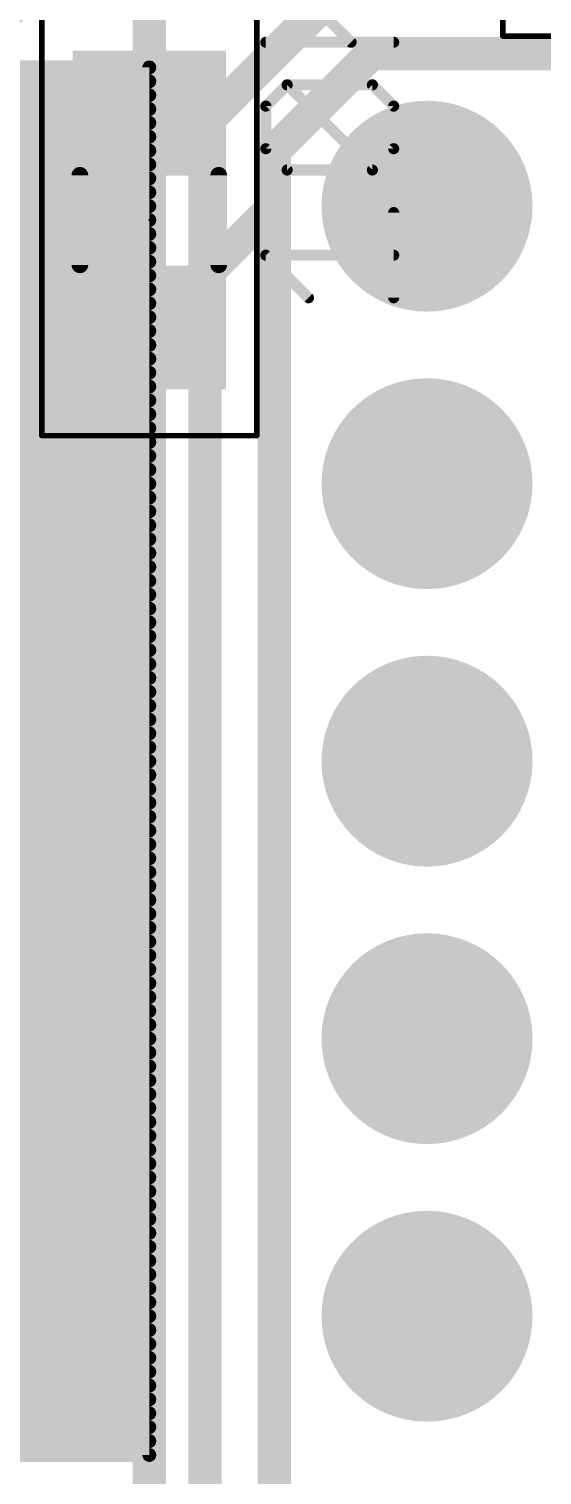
# Model space of a CAD drawing. Extents: x -1.6 to 71.4, y -0.2 to 53.9.
# Drawn here: x 9.06 to 13.75, y 31.57 to 44.8 of the extents above; entities that cross this region are included whole.
import ezdxf

# ---------------------------------------------------------------- set-up
doc = ezdxf.new("R2010")
doc.units = 0
for name, color, linetype in [('1', 12, 'CONTINUOUS'), ('16', 132, 'CONTINUOUS'), ('18', 110, 'CONTINUOUS'), ('21', 40, 'CONTINUOUS'), ('23', 53, 'CONTINUOUS'), ('27', 253, 'CONTINUOUS'), ('39', 12, 'CONTINUOUS'), ('42', 132, 'CONTINUOUS'), ('51', 253, 'CONTINUOUS')]:
    doc.layers.add(name, color=color, linetype=linetype)

# ---------------------------------------------------------------- blocks, each defined once
blk = doc.blocks.new('RECT')
blk.add_solid([(-0.5, -0.5), (0.5, -0.5), (-0.5, 0.5), (0.5, 0.5)])
blk = doc.blocks.new('ROUNDV')
at = {"const_width": 0.5}
blk.add_lwpolyline([(0, -0.25, 1), (0, 0.25, 1), (0, -0.25)], format="xyb", dxfattribs=at)

msp = doc.modelspace()

# ---------------------------------------------------------------- linework, layer by layer
at = {"layer": '1'}
for points, const_width in [([(9.398, 45.992), (6.35, 42.944)], 1.016), ([(10.16, 44.053), (10.16, 45.069)], 0.3048), ([(11.303, 43.688), (12.192, 44.577)], 0.3048), ([(12.192, 44.577), (19.05, 44.577)], 0.3048), ([(11.303, 43.18), (11.303, 43.688)], 0.3048), ([(11.303, 43.18), (10.176, 42.053)], 0.3048), ([(10.176, 42.053), (10.16, 42.053)], 0.3048)]:
    msp.add_lwpolyline(points, dxfattribs=dict(at, const_width=const_width))
at = {"layer": '1', "const_width": 0.1524}
for points in [[(12.192, 44.6532, 1), (12.192, 44.5008)], [(12.2459, 44.5231, 1), (12.1381, 44.6309)], [(10.0838, 44.053, 1), (10.2362, 44.053)], [(11.3792, 43.688, 1), (11.2268, 43.688)], [(11.2491, 43.7419, 1), (11.3569, 43.6341)], [(11.3569, 43.1261, 1), (11.2491, 43.2339)], [(11.2268, 43.18, 1), (11.3792, 43.18)], [(10.16, 42.1292, 1), (10.16, 41.9768)], [(10.1221, 42.1069, 1), (10.2299, 41.9991)], [(10.176, 41.9768, 1), (10.176, 42.1292)]]:
    msp.add_lwpolyline(points, format="xyb", dxfattribs=at)
at = {"layer": '16', "const_width": 0.3048}
for points in [[(12.192, 45.466), (10.668, 43.942)], [(10.16, 28.956), (10.16, 45.069)], [(11.303, 43.688), (12.192, 44.577)], [(12.192, 44.577), (19.431, 44.577)], [(10.668, 43.942), (10.668, 29.464)], [(11.303, 29.845), (11.303, 43.688)]]:
    msp.add_lwpolyline(points, dxfattribs=at)
at = {"layer": '16', "const_width": 0.1524}
for points in [[(12.192, 44.6532, 1), (12.192, 44.5008)], [(12.2459, 44.5231, 1), (12.1381, 44.6309)], [(10.7442, 43.942, 1), (10.5918, 43.942)], [(10.6141, 43.9959, 1), (10.7219, 43.8881)], [(11.3792, 43.688, 1), (11.2268, 43.688)], [(11.2491, 43.7419, 1), (11.3569, 43.6341)]]:
    msp.add_lwpolyline(points, format="xyb", dxfattribs=at)
at = {"layer": '23'}
msp.add_point((10.16, 43.053), dxfattribs=at)
at = {"layer": '27', "const_width": 0.1016}
for points in [[(12.0054, 44.6806), (11.2258, 45.4602)], [(11.2258, 44.6806), (12.3952, 44.6806)], [(11.2258, 44.0959), (11.4207, 44.2908)], [(11.4207, 44.2908), (12.2003, 44.2908)], [(12.2003, 43.5112), (11.4207, 44.2908)], [(12.2003, 44.2908), (12.3952, 44.0959)], [(11.2258, 43.7061), (11.2258, 44.0959)], [(12.3952, 44.0959), (12.3952, 43.7061)], [(11.4207, 43.5112), (11.2258, 43.7061)], [(12.3952, 43.7061), (12.2003, 43.5112)], [(12.2003, 43.5112), (11.4207, 43.5112)], [(12.3952, 42.3418), (12.3952, 43.1214)], [(11.6156, 42.3418), (11.2258, 42.7316)], [(11.2258, 42.7316), (12.3952, 42.7316)]]:
    msp.add_lwpolyline(points, dxfattribs=at)
at = {"layer": '27', "const_width": 0.0508}
for points in [[(11.2258, 44.706, 1), (11.2258, 44.6552)], [(11.9874, 44.6626, 1), (12.0234, 44.6986)], [(12.3952, 44.6552, 1), (12.3952, 44.706)], [(11.4387, 44.3088, 1), (11.4027, 44.2728)], [(11.4207, 44.3162, 1), (11.4207, 44.2654)], [(11.4387, 44.2728, 1), (11.4027, 44.3088)], [(12.2183, 44.3088, 1), (12.1823, 44.2728)], [(12.2003, 44.2654, 1), (12.2003, 44.3162)], [(11.2078, 44.1139, 1), (11.2438, 44.0779)], [(11.2512, 44.0959, 1), (11.2004, 44.0959)], [(12.4206, 44.0959, 1), (12.3698, 44.0959)], [(12.3772, 44.0779, 1), (12.4132, 44.1139)], [(11.2438, 43.7241, 1), (11.2078, 43.6881)], [(11.2004, 43.7061, 1), (11.2512, 43.7061)], [(12.3698, 43.7061, 1), (12.4206, 43.7061)], [(12.4132, 43.6881, 1), (12.3772, 43.7241)], [(11.4207, 43.5366, 1), (11.4207, 43.4858)], [(11.4027, 43.4932, 1), (11.4387, 43.5292)], [(12.1823, 43.5292, 1), (12.2183, 43.4932)], [(12.1823, 43.4932, 1), (12.2183, 43.5292)], [(12.2003, 43.4858, 1), (12.2003, 43.5366)], [(12.4206, 43.1214, 1), (12.3698, 43.1214)], [(11.2438, 42.7496, 1), (11.2078, 42.7136)], [(11.2258, 42.757, 1), (11.2258, 42.7062)], [(12.3952, 42.7062, 1), (12.3952, 42.757)], [(11.5976, 42.3238, 1), (11.6336, 42.3598)], [(12.3698, 42.3418, 1), (12.4206, 42.3418)]]:
    msp.add_lwpolyline(points, format="xyb", dxfattribs=at)
at = {"layer": '39', "const_width": 0.0508}
for points in [[(13.394, 44.737), (13.394, 46.703)], [(9.177, 41.08), (9.177, 45.026)], [(11.143, 45.026), (11.143, 41.08)], [(17.34, 44.737), (13.394, 44.737)], [(11.143, 41.08), (9.177, 41.08)]]:
    msp.add_lwpolyline(points, dxfattribs=at)
at = {"layer": '39', "const_width": 0.0254}
for points in [[(13.394, 44.7497, 1), (13.394, 44.7243)], [(13.3813, 44.737, 1), (13.4067, 44.737)], [(9.177, 41.0927, 1), (9.177, 41.0673)], [(9.1643, 41.08, 1), (9.1897, 41.08)], [(11.1303, 41.08, 1), (11.1557, 41.08)], [(11.143, 41.0673, 1), (11.143, 41.0927)]]:
    msp.add_lwpolyline(points, format="xyb", dxfattribs=at)
at = {"layer": '42', "const_width": 0.127}
for points in [[(0, 44.45), (10.16, 44.45)], [(0, 44.45), (10.16, 44.45)], [(10.16, 44.45), (10.16, 31.75)], [(10.16, 44.45), (10.16, 31.75)], [(0, 44.323), (10.16, 44.323)], [(0, 44.323), (10.16, 44.323)], [(0, 44.196), (10.16, 44.196)], [(0, 44.196), (10.16, 44.196)], [(0, 44.069), (10.16, 44.069)], [(0, 44.069), (10.16, 44.069)], [(0, 43.942), (10.16, 43.942)], [(0, 43.942), (10.16, 43.942)], [(0, 43.815), (10.16, 43.815)], [(0, 43.815), (10.16, 43.815)], [(0, 43.688), (10.16, 43.688)], [(0, 43.688), (10.16, 43.688)], [(0, 43.561), (10.16, 43.561)], [(0, 43.561), (10.16, 43.561)], [(0, 43.434), (10.16, 43.434)], [(0, 43.434), (10.16, 43.434)], [(0, 43.307), (10.16, 43.307)], [(0, 43.307), (10.16, 43.307)], [(0, 43.18), (10.16, 43.18)], [(0, 43.18), (10.16, 43.18)], [(0, 43.053), (10.16, 43.053)], [(0, 43.053), (10.16, 43.053)], [(0, 42.926), (10.16, 42.926)], [(0, 42.926), (10.16, 42.926)], [(0, 42.799), (10.16, 42.799)], [(0, 42.799), (10.16, 42.799)], [(0, 42.672), (10.16, 42.672)], [(0, 42.672), (10.16, 42.672)], [(0, 42.545), (10.16, 42.545)], [(0, 42.545), (10.16, 42.545)], [(0, 42.418), (10.16, 42.418)], [(0, 42.418), (10.16, 42.418)], [(0, 42.291), (10.16, 42.291)], [(0, 42.291), (10.16, 42.291)], [(0, 42.164), (10.16, 42.164)], [(0, 42.164), (10.16, 42.164)], [(0, 42.037), (10.16, 42.037)], [(0, 42.037), (10.16, 42.037)], [(0, 41.91), (10.16, 41.91)], [(0, 41.91), (10.16, 41.91)], [(0, 41.783), (10.16, 41.783)], [(0, 41.783), (10.16, 41.783)], [(0, 41.656), (10.16, 41.656)], [(0, 41.656), (10.16, 41.656)], [(0, 41.529), (10.16, 41.529)], [(0, 41.529), (10.16, 41.529)], [(0, 41.402), (10.16, 41.402)], [(0, 41.402), (10.16, 41.402)], [(0, 41.275), (10.16, 41.275)], [(0, 41.275), (10.16, 41.275)], [(0, 41.148), (10.16, 41.148)], [(0, 41.148), (10.16, 41.148)], [(0, 41.021), (10.16, 41.021)], [(0, 41.021), (10.16, 41.021)], [(0, 40.894), (10.16, 40.894)], [(0, 40.894), (10.16, 40.894)], [(0, 40.767), (10.16, 40.767)], [(0, 40.767), (10.16, 40.767)], [(0, 40.64), (10.16, 40.64)], [(0, 40.64), (10.16, 40.64)], [(0, 40.513), (10.16, 40.513)], [(0, 40.513), (10.16, 40.513)], [(0, 40.386), (10.16, 40.386)], [(0, 40.386), (10.16, 40.386)], [(0, 40.259), (10.16, 40.259)], [(0, 40.259), (10.16, 40.259)], [(0, 40.132), (10.16, 40.132)], [(0, 40.132), (10.16, 40.132)], [(0, 40.005), (10.16, 40.005)], [(0, 40.005), (10.16, 40.005)], [(0, 39.878), (10.16, 39.878)], [(0, 39.878), (10.16, 39.878)], [(0, 39.751), (10.16, 39.751)], [(0, 39.751), (10.16, 39.751)], [(0, 39.624), (10.16, 39.624)], [(0, 39.624), (10.16, 39.624)], [(0, 39.497), (10.16, 39.497)], [(0, 39.497), (10.16, 39.497)], [(0, 39.37), (10.16, 39.37)], [(0, 39.37), (10.16, 39.37)], [(0, 39.243), (10.16, 39.243)], [(0, 39.243), (10.16, 39.243)], [(0, 39.116), (10.16, 39.116)], [(0, 39.116), (10.16, 39.116)], [(0, 38.989), (10.16, 38.989)], [(0, 38.989), (10.16, 38.989)], [(0, 38.862), (10.16, 38.862)], [(0, 38.862), (10.16, 38.862)], [(0, 38.735), (10.16, 38.735)], [(0, 38.735), (10.16, 38.735)], [(0, 38.608), (10.16, 38.608)], [(0, 38.608), (10.16, 38.608)], [(0, 38.481), (10.16, 38.481)], [(0, 38.481), (10.16, 38.481)], [(0, 38.354), (10.16, 38.354)], [(0, 38.354), (10.16, 38.354)], [(0, 38.227), (10.16, 38.227)], [(0, 38.227), (10.16, 38.227)], [(0, 38.1), (10.16, 38.1)], [(0, 38.1), (10.16, 38.1)], [(0, 37.973), (10.16, 37.973)], [(0, 37.973), (10.16, 37.973)], [(0, 37.846), (10.16, 37.846)], [(0, 37.846), (10.16, 37.846)], [(0, 37.719), (10.16, 37.719)], [(0, 37.719), (10.16, 37.719)], [(0, 37.592), (10.16, 37.592)], [(0, 37.592), (10.16, 37.592)], [(0, 37.465), (10.16, 37.465)], [(0, 37.465), (10.16, 37.465)], [(0, 37.338), (10.16, 37.338)], [(0, 37.338), (10.16, 37.338)], [(0, 37.211), (10.16, 37.211)], [(0, 37.211), (10.16, 37.211)], [(0, 37.084), (10.16, 37.084)], [(0, 37.084), (10.16, 37.084)], [(0, 36.957), (10.16, 36.957)], [(0, 36.957), (10.16, 36.957)], [(0, 36.83), (10.16, 36.83)], [(0, 36.83), (10.16, 36.83)], [(0, 36.703), (10.16, 36.703)], [(0, 36.703), (10.16, 36.703)], [(0, 36.576), (10.16, 36.576)], [(0, 36.576), (10.16, 36.576)], [(0, 36.449), (10.16, 36.449)], [(0, 36.449), (10.16, 36.449)], [(0, 36.322), (10.16, 36.322)], [(0, 36.322), (10.16, 36.322)], [(0, 36.195), (10.16, 36.195)], [(0, 36.195), (10.16, 36.195)], [(0, 36.068), (10.16, 36.068)], [(0, 36.068), (10.16, 36.068)], [(0, 35.941), (10.16, 35.941)], [(0, 35.941), (10.16, 35.941)], [(0, 35.814), (10.16, 35.814)], [(0, 35.814), (10.16, 35.814)], [(0, 35.687), (10.16, 35.687)], [(0, 35.687), (10.16, 35.687)], [(0, 35.56), (10.16, 35.56)], [(0, 35.56), (10.16, 35.56)], [(0, 35.433), (10.16, 35.433)], [(0, 35.433), (10.16, 35.433)], [(0, 35.306), (10.16, 35.306)], [(0, 35.306), (10.16, 35.306)], [(0, 35.179), (10.16, 35.179)], [(0, 35.179), (10.16, 35.179)], [(0, 35.052), (10.16, 35.052)], [(0, 35.052), (10.16, 35.052)], [(0, 34.925), (10.16, 34.925)], [(0, 34.925), (10.16, 34.925)], [(0, 34.798), (10.16, 34.798)], [(0, 34.798), (10.16, 34.798)], [(0, 34.671), (10.16, 34.671)], [(0, 34.671), (10.16, 34.671)], [(0, 34.544), (10.16, 34.544)], [(0, 34.544), (10.16, 34.544)], [(0, 34.417), (10.16, 34.417)], [(0, 34.417), (10.16, 34.417)], [(0, 34.29), (10.16, 34.29)], [(0, 34.29), (10.16, 34.29)], [(0, 34.163), (10.16, 34.163)], [(0, 34.163), (10.16, 34.163)], [(0, 34.036), (10.16, 34.036)], [(0, 34.036), (10.16, 34.036)], [(0, 33.909), (10.16, 33.909)], [(0, 33.909), (10.16, 33.909)], [(0, 33.782), (10.16, 33.782)], [(0, 33.782), (10.16, 33.782)], [(0, 33.655), (10.16, 33.655)], [(0, 33.655), (10.16, 33.655)], [(0, 33.528), (10.16, 33.528)], [(0, 33.528), (10.16, 33.528)], [(0, 33.401), (10.16, 33.401)], [(0, 33.401), (10.16, 33.401)], [(0, 33.274), (10.16, 33.274)], [(0, 33.274), (10.16, 33.274)], [(0, 33.147), (10.16, 33.147)], [(0, 33.147), (10.16, 33.147)], [(0, 33.02), (10.16, 33.02)], [(0, 33.02), (10.16, 33.02)], [(0, 32.893), (10.16, 32.893)], [(0, 32.893), (10.16, 32.893)], [(0, 32.766), (10.16, 32.766)], [(0, 32.766), (10.16, 32.766)], [(0, 32.639), (10.16, 32.639)], [(0, 32.639), (10.16, 32.639)], [(0, 32.512), (10.16, 32.512)], [(0, 32.512), (10.16, 32.512)], [(0, 32.385), (10.16, 32.385)], [(0, 32.385), (10.16, 32.385)], [(0, 32.258), (10.16, 32.258)], [(0, 32.258), (10.16, 32.258)], [(0, 32.131), (10.16, 32.131)], [(0, 32.131), (10.16, 32.131)], [(0, 32.004), (10.16, 32.004)], [(0, 32.004), (10.16, 32.004)], [(0, 31.877), (10.16, 31.877)], [(0, 31.877), (10.16, 31.877)], [(10.16, 31.75), (0, 31.75)], [(0, 31.75), (10.16, 31.75)], [(10.16, 31.75), (0, 31.75)], [(0, 31.75), (10.16, 31.75)]]:
    msp.add_lwpolyline(points, dxfattribs=at)
at = {"layer": '42', "const_width": 0.0635}
for points in [[(10.1918, 44.45, 1), (10.1282, 44.45)], [(10.1918, 44.45, 1), (10.1282, 44.45)], [(10.16, 44.4183, 1), (10.16, 44.4818)], [(10.16, 44.4183, 1), (10.16, 44.4818)], [(10.16, 44.2912, 1), (10.16, 44.3548)], [(10.16, 44.2912, 1), (10.16, 44.3548)], [(10.16, 44.1643, 1), (10.16, 44.2278)], [(10.16, 44.1643, 1), (10.16, 44.2278)], [(10.16, 44.0373, 1), (10.16, 44.1008)], [(10.16, 44.0373, 1), (10.16, 44.1008)], [(10.16, 43.9102, 1), (10.16, 43.9738)], [(10.16, 43.9102, 1), (10.16, 43.9738)], [(10.16, 43.7833, 1), (10.16, 43.8468)], [(10.16, 43.7833, 1), (10.16, 43.8468)], [(10.16, 43.6563, 1), (10.16, 43.7198)], [(10.16, 43.6563, 1), (10.16, 43.7198)], [(10.16, 43.5292, 1), (10.16, 43.5928)], [(10.16, 43.5292, 1), (10.16, 43.5928)], [(10.16, 43.4023, 1), (10.16, 43.4658)], [(10.16, 43.4023, 1), (10.16, 43.4658)], [(10.16, 43.2752, 1), (10.16, 43.3388)], [(10.16, 43.2752, 1), (10.16, 43.3388)], [(10.16, 43.1482, 1), (10.16, 43.2118)], [(10.16, 43.1482, 1), (10.16, 43.2118)], [(10.16, 43.0213, 1), (10.16, 43.0848)], [(10.16, 43.0213, 1), (10.16, 43.0848)], [(10.16, 42.8942, 1), (10.16, 42.9578)], [(10.16, 42.8942, 1), (10.16, 42.9578)], [(10.16, 42.7672, 1), (10.16, 42.8308)], [(10.16, 42.7672, 1), (10.16, 42.8308)], [(10.16, 42.6403, 1), (10.16, 42.7038)], [(10.16, 42.6403, 1), (10.16, 42.7038)], [(10.16, 42.5132, 1), (10.16, 42.5768)], [(10.16, 42.5132, 1), (10.16, 42.5768)], [(10.16, 42.3862, 1), (10.16, 42.4498)], [(10.16, 42.3862, 1), (10.16, 42.4498)], [(10.16, 42.2593, 1), (10.16, 42.3228)], [(10.16, 42.2593, 1), (10.16, 42.3228)], [(10.16, 42.1322, 1), (10.16, 42.1958)], [(10.16, 42.1322, 1), (10.16, 42.1958)], [(10.16, 42.0052, 1), (10.16, 42.0688)], [(10.16, 42.0052, 1), (10.16, 42.0688)], [(10.16, 41.8783, 1), (10.16, 41.9418)], [(10.16, 41.8783, 1), (10.16, 41.9418)], [(10.16, 41.7512, 1), (10.16, 41.8148)], [(10.16, 41.7512, 1), (10.16, 41.8148)], [(10.16, 41.6242, 1), (10.16, 41.6878)], [(10.16, 41.6242, 1), (10.16, 41.6878)], [(10.16, 41.4973, 1), (10.16, 41.5608)], [(10.16, 41.4973, 1), (10.16, 41.5608)], [(10.16, 41.3702, 1), (10.16, 41.4338)], [(10.16, 41.3702, 1), (10.16, 41.4338)], [(10.16, 41.2432, 1), (10.16, 41.3068)], [(10.16, 41.2432, 1), (10.16, 41.3068)], [(10.16, 41.1163, 1), (10.16, 41.1798)], [(10.16, 41.1163, 1), (10.16, 41.1798)], [(10.16, 40.9892, 1), (10.16, 41.0528)], [(10.16, 40.9892, 1), (10.16, 41.0528)], [(10.16, 40.8623, 1), (10.16, 40.9258)], [(10.16, 40.8623, 1), (10.16, 40.9258)], [(10.16, 40.7353, 1), (10.16, 40.7988)], [(10.16, 40.7353, 1), (10.16, 40.7988)], [(10.16, 40.6082, 1), (10.16, 40.6718)], [(10.16, 40.6082, 1), (10.16, 40.6718)], [(10.16, 40.4813, 1), (10.16, 40.5448)], [(10.16, 40.4813, 1), (10.16, 40.5448)], [(10.16, 40.3543, 1), (10.16, 40.4178)], [(10.16, 40.3543, 1), (10.16, 40.4178)], [(10.16, 40.2272, 1), (10.16, 40.2908)], [(10.16, 40.2272, 1), (10.16, 40.2908)], [(10.16, 40.1003, 1), (10.16, 40.1638)], [(10.16, 40.1003, 1), (10.16, 40.1638)], [(10.16, 39.9733, 1), (10.16, 40.0368)], [(10.16, 39.9733, 1), (10.16, 40.0368)], [(10.16, 39.8462, 1), (10.16, 39.9098)], [(10.16, 39.8462, 1), (10.16, 39.9098)], [(10.16, 39.7193, 1), (10.16, 39.7828)], [(10.16, 39.7193, 1), (10.16, 39.7828)], [(10.16, 39.5922, 1), (10.16, 39.6558)], [(10.16, 39.5922, 1), (10.16, 39.6558)], [(10.16, 39.4652, 1), (10.16, 39.5288)], [(10.16, 39.4652, 1), (10.16, 39.5288)], [(10.16, 39.3383, 1), (10.16, 39.4018)], [(10.16, 39.3383, 1), (10.16, 39.4018)], [(10.16, 39.2112, 1), (10.16, 39.2748)], [(10.16, 39.2112, 1), (10.16, 39.2748)], [(10.16, 39.0842, 1), (10.16, 39.1478)], [(10.16, 39.0842, 1), (10.16, 39.1478)], [(10.16, 38.9573, 1), (10.16, 39.0208)], [(10.16, 38.9573, 1), (10.16, 39.0208)], [(10.16, 38.8302, 1), (10.16, 38.8938)], [(10.16, 38.8302, 1), (10.16, 38.8938)], [(10.16, 38.7032, 1), (10.16, 38.7668)], [(10.16, 38.7032, 1), (10.16, 38.7668)], [(10.16, 38.5763, 1), (10.16, 38.6398)], [(10.16, 38.5763, 1), (10.16, 38.6398)], [(10.16, 38.4492, 1), (10.16, 38.5128)], [(10.16, 38.4492, 1), (10.16, 38.5128)], [(10.16, 38.3222, 1), (10.16, 38.3858)], [(10.16, 38.3222, 1), (10.16, 38.3858)], [(10.16, 38.1953, 1), (10.16, 38.2588)], [(10.16, 38.1953, 1), (10.16, 38.2588)], [(10.16, 38.0682, 1), (10.16, 38.1318)], [(10.16, 38.0682, 1), (10.16, 38.1318)], [(10.16, 37.9412, 1), (10.16, 38.0048)], [(10.16, 37.9412, 1), (10.16, 38.0048)], [(10.16, 37.8143, 1), (10.16, 37.8778)], [(10.16, 37.8143, 1), (10.16, 37.8778)], [(10.16, 37.6872, 1), (10.16, 37.7508)], [(10.16, 37.6872, 1), (10.16, 37.7508)], [(10.16, 37.5602, 1), (10.16, 37.6238)], [(10.16, 37.5602, 1), (10.16, 37.6238)], [(10.16, 37.4333, 1), (10.16, 37.4968)], [(10.16, 37.4333, 1), (10.16, 37.4968)], [(10.16, 37.3062, 1), (10.16, 37.3698)], [(10.16, 37.3062, 1), (10.16, 37.3698)], [(10.16, 37.1792, 1), (10.16, 37.2428)], [(10.16, 37.1792, 1), (10.16, 37.2428)], [(10.16, 37.0523, 1), (10.16, 37.1158)], [(10.16, 37.0523, 1), (10.16, 37.1158)], [(10.16, 36.9252, 1), (10.16, 36.9888)], [(10.16, 36.9252, 1), (10.16, 36.9888)], [(10.16, 36.7982, 1), (10.16, 36.8618)], [(10.16, 36.7982, 1), (10.16, 36.8618)], [(10.16, 36.6713, 1), (10.16, 36.7348)], [(10.16, 36.6713, 1), (10.16, 36.7348)], [(10.16, 36.5442, 1), (10.16, 36.6078)], [(10.16, 36.5442, 1), (10.16, 36.6078)], [(10.16, 36.4173, 1), (10.16, 36.4808)], [(10.16, 36.4173, 1), (10.16, 36.4808)], [(10.16, 36.2903, 1), (10.16, 36.3538)], [(10.16, 36.2903, 1), (10.16, 36.3538)], [(10.16, 36.1632, 1), (10.16, 36.2268)], [(10.16, 36.1632, 1), (10.16, 36.2268)], [(10.16, 36.0363, 1), (10.16, 36.0998)], [(10.16, 36.0363, 1), (10.16, 36.0998)], [(10.16, 35.9093, 1), (10.16, 35.9728)], [(10.16, 35.9093, 1), (10.16, 35.9728)], [(10.16, 35.7822, 1), (10.16, 35.8458)], [(10.16, 35.7822, 1), (10.16, 35.8458)], [(10.16, 35.6553, 1), (10.16, 35.7188)], [(10.16, 35.6553, 1), (10.16, 35.7188)], [(10.16, 35.5282, 1), (10.16, 35.5918)], [(10.16, 35.5282, 1), (10.16, 35.5918)], [(10.16, 35.4012, 1), (10.16, 35.4648)], [(10.16, 35.4012, 1), (10.16, 35.4648)], [(10.16, 35.2743, 1), (10.16, 35.3378)], [(10.16, 35.2743, 1), (10.16, 35.3378)], [(10.16, 35.1472, 1), (10.16, 35.2108)], [(10.16, 35.1472, 1), (10.16, 35.2108)], [(10.16, 35.0202, 1), (10.16, 35.0838)], [(10.16, 35.0202, 1), (10.16, 35.0838)], [(10.16, 34.8933, 1), (10.16, 34.9568)], [(10.16, 34.8933, 1), (10.16, 34.9568)], [(10.16, 34.7662, 1), (10.16, 34.8298)], [(10.16, 34.7662, 1), (10.16, 34.8298)], [(10.16, 34.6392, 1), (10.16, 34.7028)], [(10.16, 34.6392, 1), (10.16, 34.7028)], [(10.16, 34.5123, 1), (10.16, 34.5758)], [(10.16, 34.5123, 1), (10.16, 34.5758)], [(10.16, 34.3852, 1), (10.16, 34.4488)], [(10.16, 34.3852, 1), (10.16, 34.4488)], [(10.16, 34.2582, 1), (10.16, 34.3218)], [(10.16, 34.2582, 1), (10.16, 34.3218)], [(10.16, 34.1313, 1), (10.16, 34.1948)], [(10.16, 34.1313, 1), (10.16, 34.1948)], [(10.16, 34.0042, 1), (10.16, 34.0678)], [(10.16, 34.0042, 1), (10.16, 34.0678)], [(10.16, 33.8772, 1), (10.16, 33.9408)], [(10.16, 33.8772, 1), (10.16, 33.9408)], [(10.16, 33.7503, 1), (10.16, 33.8138)], [(10.16, 33.7503, 1), (10.16, 33.8138)], [(10.16, 33.6232, 1), (10.16, 33.6868)], [(10.16, 33.6232, 1), (10.16, 33.6868)], [(10.16, 33.4962, 1), (10.16, 33.5598)], [(10.16, 33.4962, 1), (10.16, 33.5598)], [(10.16, 33.3693, 1), (10.16, 33.4328)], [(10.16, 33.3693, 1), (10.16, 33.4328)], [(10.16, 33.2422, 1), (10.16, 33.3058)], [(10.16, 33.2422, 1), (10.16, 33.3058)], [(10.16, 33.1152, 1), (10.16, 33.1788)], [(10.16, 33.1152, 1), (10.16, 33.1788)], [(10.16, 32.9883, 1), (10.16, 33.0518)], [(10.16, 32.9883, 1), (10.16, 33.0518)], [(10.16, 32.8612, 1), (10.16, 32.9248)], [(10.16, 32.8612, 1), (10.16, 32.9248)], [(10.16, 32.7342, 1), (10.16, 32.7978)], [(10.16, 32.7342, 1), (10.16, 32.7978)], [(10.16, 32.6073, 1), (10.16, 32.6708)], [(10.16, 32.6073, 1), (10.16, 32.6708)], [(10.16, 32.4802, 1), (10.16, 32.5438)], [(10.16, 32.4802, 1), (10.16, 32.5438)], [(10.16, 32.3532, 1), (10.16, 32.4168)], [(10.16, 32.3532, 1), (10.16, 32.4168)], [(10.16, 32.2263, 1), (10.16, 32.2898)], [(10.16, 32.2263, 1), (10.16, 32.2898)], [(10.16, 32.0992, 1), (10.16, 32.1628)], [(10.16, 32.0992, 1), (10.16, 32.1628)], [(10.16, 31.9723, 1), (10.16, 32.0358)], [(10.16, 31.9723, 1), (10.16, 32.0358)], [(10.16, 31.8453, 1), (10.16, 31.9088)], [(10.16, 31.8453, 1), (10.16, 31.9088)], [(10.1282, 31.75, 1), (10.1918, 31.75)], [(10.1282, 31.75, 1), (10.1918, 31.75)], [(10.16, 31.7183, 1), (10.16, 31.7817)], [(10.16, 31.7183, 1), (10.16, 31.7817)], [(10.16, 31.7183, 1), (10.16, 31.7817)], [(10.16, 31.7183, 1), (10.16, 31.7817)]]:
    msp.add_lwpolyline(points, format="xyb", dxfattribs=at)
at = {"layer": '51', "const_width": 0.1524}
for points in [[(9.525, 42.643), (9.525, 43.463)], [(10.795, 42.643), (10.795, 43.463)]]:
    msp.add_lwpolyline(points, dxfattribs=at)
at = {"layer": '51', "const_width": 0.0762}
for points in [[(9.5631, 43.463, 1), (9.4869, 43.463)], [(10.8331, 43.463, 1), (10.7569, 43.463)], [(9.4869, 42.643, 1), (9.5631, 42.643)], [(10.7569, 42.643, 1), (10.8331, 42.643)]]:
    msp.add_lwpolyline(points, format="xyb", dxfattribs=at)

# ---------------------------------------------------------------- block references
at = {"layer": '1', "xscale": 1.1, "yscale": 1.4, "rotation": 90}
for p in [(10.16, 44.053), (10.16, 42.053)]:
    msp.add_blockref('RECT', p, dxfattribs=at)
at = {"layer": '18', "xscale": 1.9304, "yscale": 1.9304}
for p in [(12.7, 43.18), (12.7, 43.18), (12.7, 40.64), (12.7, 40.64), (12.7, 38.1), (12.7, 38.1), (12.7, 35.56), (12.7, 35.56), (12.7, 33.02), (12.7, 33.02)]:
    msp.add_blockref('ROUNDV', p, dxfattribs=at)
at = {"layer": '21', "xscale": 0.65, "yscale": 1.4, "rotation": 90}
for p in [(10.1585, 43.7844), (10.1585, 42.3112)]:
    msp.add_blockref('RECT', p, dxfattribs=at)

doc.saveas('drawing.dxf')
